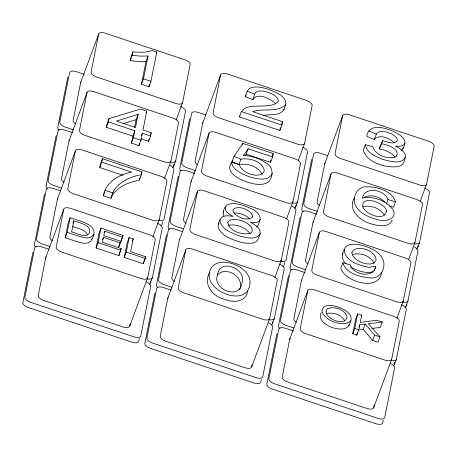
<?xml version="1.0" encoding="UTF-8"?>
<svg xmlns="http://www.w3.org/2000/svg" width="457" height="457" viewBox="0 0 457 457"><rect width="100%" height="100%" fill="white"/><g stroke="black" fill="none" stroke-linecap="round" stroke-linejoin="round"><path stroke-width="0.69" d="M401.269 150.667L402.674 149.296L403.034 147.388M403.017 148.439C405.313 144.909 406.022 140.128 402.394 137.271C399.846 134.672 396.602 132.918 393.357 131.348C385.102 127.829 368.656 122.739 366.822 136.323L374.186 139.465C379.493 133.644 389.444 138.151 394.248 142.71M344.264 249.699C344.692 260.547 357.82 265.1 366.96 266.819C369.393 268.939 378.562 263.329 374.923 269.156C369.587 278.416 353.124 273.709 350.113 264.86L342.853 262.775C346.166 273.943 360.39 277.045 370.65 277.942C379.83 278.867 385.748 268.847 383.434 260.713C379.716 250.43 367.617 246.403 357.82 244.421C353.021 243.924 345.789 243.947 344.264 249.699C341.139 254.303 341.733 260.262 346.126 263.752M225.141 207.409C224.838 211.968 229.762 214.447 233.11 216.418C229.62 215.824 225.758 215.201 222.45 216.829C219.217 218.914 218.269 223.656 218.092 227.226C221.382 236.218 232.025 239.537 240.393 242.13C244.815 243.204 249.579 243.929 254.041 242.678C258.331 241.799 258.708 236.737 260.204 233.458C260.581 227.74 254.486 224.53 250.213 222.136C264.946 225.358 261.398 212.396 250.962 208.546C244.095 205.461 236.355 202.428 228.74 204.148C224.781 205.37 221.822 212.316 223.861 215.984M395.077 157.488C391.649 152.181 385.154 150.164 379.264 148.931L381.264 143.561C386.879 144.743 401.189 148.913 396.082 156.648C387.85 159.727 375.557 155.694 372.861 146.76L365.274 144.738L363.275 150.107C366.914 163.109 387.13 168.519 399.018 166.479C403.685 165.08 405.765 158.922 405.216 154.466C403.434 150.347 399.287 148.034 395.431 146.171C398.664 146.4 403.68 146.857 405.016 143.07M217.486 274.983C211.791 289.207 239.919 300.575 241.873 283.129C247.5 268.962 219.566 257.428 217.486 274.983C225.987 265.266 245.3 277.525 239.617 289.738M45.774 257.565L38.211 295.502A6.444 2.948 20.4 0 0 43.729 300.46L123.024 326.955A6.444 2.948 20.4 0 0 129.708 326.075L147.691 277.719L155.254 239.782A6.444 2.948 20.4 0 0 149.736 234.824L70.441 208.329A6.444 2.948 20.4 0 0 63.757 209.209L45.774 257.565A6.444 2.948 20.4 0 1 46.134 256.88M152.924 236.577L159.327 219.354L166.891 181.418A6.444 2.948 20.4 0 0 161.372 176.459L82.071 149.959A6.444 2.948 20.4 0 0 75.394 150.839L57.411 199.195L49.847 237.132A6.444 2.948 20.4 0 0 52.389 240.679M164.554 178.207L170.958 160.984L178.521 123.047A6.444 2.948 20.4 0 0 173.003 118.089L93.708 91.594A6.444 2.948 20.4 0 0 87.024 92.474L69.041 140.83L61.478 178.767A6.444 2.948 20.4 0 0 64.026 182.314M176.191 119.843L182.594 102.619L190.158 64.683A6.444 2.948 20.4 0 0 184.639 59.724L105.344 33.224A6.444 2.948 20.4 0 0 98.661 34.104L80.678 82.46L73.114 120.402A6.444 2.948 20.4 0 0 75.662 123.944M63.757 209.209L56.194 247.146A6.444 2.948 20.4 0 0 61.712 252.104L141.007 278.599A6.444 2.948 20.4 0 0 147.691 277.719M75.394 150.839L67.83 188.781A6.444 2.948 20.4 0 0 73.349 193.734L152.644 220.234A6.444 2.948 20.4 0 0 159.327 219.354M87.024 92.474L79.461 130.411A6.444 2.948 20.4 0 0 84.979 135.369L164.28 161.864A6.444 2.948 20.4 0 0 170.958 160.984M98.661 34.104L91.097 72.046A6.444 2.948 20.4 0 0 96.616 76.999L175.911 103.499A6.444 2.948 20.4 0 0 182.594 102.619M65.231 237.714L68.139 223.125L70.138 217.749C78.93 221.085 101.345 224.57 91.714 239.497C88.984 245.449 80.998 242.953 76.233 241.393L65.231 237.714L67.23 232.345L70.138 217.749M73.828 220.822L71.606 231.967C76.702 232.579 84.916 239.017 89.309 233.338C92.154 224.661 79.13 222.965 73.828 220.822L72.943 223.21M150.57 136.009L142.333 133.255L140.939 140.248L138.939 145.617L131.45 143.115L132.844 136.129L106.384 127.286L107.035 124.001L109.034 118.626L140.642 109.017L146.754 111.062L142.99 129.971L151.227 132.724L150.57 136.009L148.571 141.384L140.967 138.842M106.384 127.286L108.378 121.91L109.034 118.626M123.036 175.305L99.797 167.542L100.489 164.097L102.482 158.722L141.973 171.918L141.413 174.705L139.419 180.081C128.411 182.354 115.484 187.05 110.971 198.327L103.276 195.75C105.83 182.154 118.997 174.397 131.673 172.152L101.797 162.166L102.482 158.722M130.176 60.684L130.868 57.222L132.861 51.852C139.208 52.327 145.937 52.869 151.964 50.419L156.791 52.029L150.953 81.335L148.953 86.71L141.464 84.208L146.017 61.369L148.011 56L140.425 56.097L132.176 55.314L130.176 60.684L138.431 61.472L146.017 61.369M132.176 55.314L132.861 51.852M118.546 247.728L120.322 242.947L103.453 237.314L102.459 242.279L121.185 248.534L118.843 255.629L96.084 248.025L98.992 233.436L100.991 228.06L123.042 235.429L120.699 242.524L121.042 240.799M96.084 248.025L98.084 242.65L100.991 228.06M122.699 237.149L104.682 231.133L103.79 235.601L120.665 241.239L120.322 242.947M141.464 84.208L143.464 78.833L148.011 56M134.604 127.303L136.123 119.683L138.123 114.313L116.398 121.088L135.5 127.469L138.123 114.313M131.45 143.115L133.45 137.74L134.844 130.753L108.378 121.91M148.953 86.71L149.37 84.614M138.939 145.617L139.362 143.521M118.843 255.629L121.185 248.534M139.419 180.081L139.836 177.99M124.253 257.44L127.16 242.844L129.16 237.474L133.193 238.822L130.628 251.693L145.652 256.708L145.309 258.433L143.309 263.803L124.253 257.44L126.252 252.064L129.16 237.474M148.571 141.384L148.965 139.414M129.708 326.075L130.119 324.007M143.309 263.803L143.538 262.655M139.305 338.568L138.745 341.362A6.444 2.948 20.4 0 1 132.067 342.242L28.368 307.59A6.444 2.948 20.4 0 1 22.85 302.637L32.738 253.024A6.444 2.948 20.4 0 1 33.098 252.338M149.273 284.18A6.444 2.948 20.4 0 0 150.382 282.997L150.799 280.901M162.572 221.834L162.018 224.627A6.444 2.948 20.4 0 1 160.91 225.815M172.54 167.445A6.444 2.948 20.4 0 0 173.649 166.262L174.066 164.166M150.382 282.997L152.381 277.622L162.269 228.009A6.444 2.948 20.4 0 0 157.277 223.239M173.649 166.262L175.648 160.887L185.536 111.274A6.444 2.948 20.4 0 0 180.549 106.51M189.638 118.689L179.75 168.296A6.444 2.948 20.4 0 0 181.126 170.958M167.77 298.33L160.207 336.266A6.444 2.948 20.4 0 0 165.725 341.225L245.021 367.725A6.444 2.948 20.4 0 0 251.704 366.84L269.687 318.489L277.25 280.547A6.444 2.948 20.4 0 0 271.732 275.594L192.437 249.094A6.444 2.948 20.4 0 0 185.753 249.973L167.77 298.33A6.444 2.948 20.4 0 1 168.13 297.644M274.92 277.342L281.323 260.119L288.887 222.182A6.444 2.948 20.4 0 0 283.369 217.224L204.068 190.729A6.444 2.948 20.4 0 0 197.39 191.609L179.407 239.959L171.843 277.902A6.444 2.948 20.4 0 0 174.385 281.449M286.55 218.977L292.954 201.754L300.517 163.812A6.444 2.948 20.4 0 0 294.999 158.859L215.704 132.359A6.444 2.948 20.4 0 0 209.02 133.238L191.037 181.595L183.474 219.531A6.444 2.948 20.4 0 0 186.022 223.079M298.187 160.607L304.591 143.384L312.154 105.447A6.444 2.948 20.4 0 0 306.636 100.489L227.34 73.994A6.444 2.948 20.4 0 0 220.657 74.874L202.674 123.224L195.11 161.167A6.444 2.948 20.4 0 0 197.658 164.714M185.753 249.973L178.19 287.91A6.444 2.948 20.4 0 0 183.708 292.868L263.009 319.369A6.444 2.948 20.4 0 0 269.687 318.489M197.39 191.609L189.826 229.545A6.444 2.948 20.4 0 0 195.345 234.504L274.64 260.998A6.444 2.948 20.4 0 0 281.323 260.119M209.02 133.238L201.457 171.175A6.444 2.948 20.4 0 0 206.975 176.134L286.276 202.634A6.444 2.948 20.4 0 0 292.954 201.754M220.657 74.874L213.093 112.81A6.444 2.948 20.4 0 0 218.612 117.769L297.913 144.263A6.444 2.948 20.4 0 0 304.591 143.384M244.975 155.877L246.186 154.192L270.527 162.326L270.938 160.27M270.527 162.326L272.526 156.951L273.206 153.529L242.873 143.389L233.978 156.408L231.979 161.778L238.291 164.314M240.028 115.792L239.599 116.998L279.918 130.468L280.467 127.714M279.918 130.468L281.912 125.098L282.603 121.653L252.687 111.657C263.072 107.898 277.479 112.948 285.756 104.716C286.802 95.85 275.263 92.12 268.659 89.412C263.238 87.761 257.36 86.042 251.71 87.51C247.403 88.344 246.443 93.142 245.169 96.61L252.795 99.557C257.211 92.017 271.441 98.815 275.685 103.968M251.704 366.84L252.115 364.772M261.301 379.333L260.741 382.126A6.444 2.948 20.4 0 1 254.063 383.006L150.364 348.36A6.444 2.948 20.4 0 1 144.846 343.401L154.734 293.788A6.444 2.948 20.4 0 1 155.094 293.103M271.269 324.95A6.444 2.948 20.4 0 0 272.378 323.762L272.795 321.665M284.568 262.598L284.014 265.391A6.444 2.948 20.4 0 1 282.906 266.58M294.537 208.215A6.444 2.948 20.4 0 0 295.645 207.027L296.062 204.93M272.378 323.762L274.377 318.386L284.265 268.779A6.444 2.948 20.4 0 0 279.273 264.009M295.645 207.027L297.644 201.651L307.532 152.044A6.444 2.948 20.4 0 0 302.545 147.274M311.634 159.453L301.746 209.066A6.444 2.948 20.4 0 0 303.122 211.722M289.767 339.094L282.203 377.036A6.444 2.948 20.4 0 0 287.721 381.989L367.017 408.489A6.444 2.948 20.4 0 0 373.7 407.61L391.683 359.253L399.247 321.317A6.444 2.948 20.4 0 0 393.728 316.358L314.433 289.858A6.444 2.948 20.4 0 0 307.75 290.738L289.767 339.094A6.444 2.948 20.4 0 1 290.126 338.409M396.916 318.106L403.32 300.883L410.883 262.946A6.444 2.948 20.4 0 0 405.365 257.988L326.064 231.493A6.444 2.948 20.4 0 0 319.386 232.373L301.403 280.729L293.84 318.666A6.444 2.948 20.4 0 0 296.382 322.214M408.547 259.742L414.956 242.518L422.514 204.582A6.444 2.948 20.4 0 0 416.995 199.623L337.7 173.123A6.444 2.948 20.4 0 0 331.017 174.003L313.034 222.359L305.47 260.301A6.444 2.948 20.4 0 0 308.018 263.843M420.183 201.371L426.587 184.148L434.15 146.211A6.444 2.948 20.4 0 0 428.632 141.253L349.337 114.758A6.444 2.948 20.4 0 0 342.653 115.638L324.67 163.994L317.107 201.931A6.444 2.948 20.4 0 0 319.654 205.479M307.75 290.738L300.186 328.68A6.444 2.948 20.4 0 0 305.704 333.633L385.005 360.133A6.444 2.948 20.4 0 0 391.683 359.253M319.386 232.373L311.823 270.31A6.444 2.948 20.4 0 0 317.341 275.268L396.636 301.769A6.444 2.948 20.4 0 0 403.32 300.883M331.017 174.003L323.453 211.945A6.444 2.948 20.4 0 0 328.971 216.898L408.272 243.398A6.444 2.948 20.4 0 0 414.956 242.518M342.653 115.638L335.09 153.575A6.444 2.948 20.4 0 0 340.608 158.533L419.909 185.034A6.444 2.948 20.4 0 0 426.587 184.148M358.482 330.005L363.258 329.423L372.644 340.442L377.973 342.219L379.967 336.849L374.643 335.067L365.257 324.053L359.796 324.716L358.791 329.771L356.791 335.141L352.758 333.793L355.666 319.203L357.665 313.828L361.698 315.176L360.259 322.413L376.842 320.237L382.315 322.065L380.315 327.441L371.935 328.423M352.758 333.793L354.752 328.423L357.665 313.828M356.791 335.141L357.294 332.616M373.7 407.61L374.249 404.851M383.297 420.097L382.738 422.896A6.444 2.948 20.4 0 1 376.06 423.776L272.361 389.124A6.444 2.948 20.4 0 1 266.842 384.166L276.731 334.553A6.444 2.948 20.4 0 1 277.091 333.867M393.266 365.714A6.444 2.948 20.4 0 0 394.374 364.526L394.791 362.43M404.902 307.344A6.444 2.948 20.4 0 0 406.01 306.161L406.284 304.762M416.533 248.979A6.444 2.948 20.4 0 0 417.641 247.791L418.058 245.695M394.374 364.526L396.373 359.156L406.262 309.543A6.444 2.948 20.4 0 0 401.269 304.773M406.01 306.161L408.004 300.786L417.898 251.173A6.444 2.948 20.4 0 0 413.933 246.843M417.641 247.791L419.64 242.421L429.529 192.808A6.444 2.948 20.4 0 0 424.542 188.038M247.568 291.075C246.386 302.243 232.893 303.031 224.713 299.318C213.002 296.981 202.308 283.671 209.934 272.355M381.526 272.732C378.579 292.143 344.27 281.535 340.853 268.145L342.853 262.775M239.599 116.998C242.347 98.078 269.116 112.108 278.376 101.214C277.702 95.256 270.35 93.205 265.483 91.623C262.826 91 259.924 90.497 257.291 91.457C254.035 92.657 254.332 96.993 252.795 99.557M91.714 239.497L91.914 238.765M321.454 312.508C314.13 323.979 344.481 335.461 349.171 324.836M350.833 320.448C352.718 314.759 346.372 310.674 342.019 308.572C336.215 305.973 323.733 301.911 321.917 310.874C323.807 320.306 344.235 328.457 350.833 320.448L348.84 325.824M263.62 115.364C270.121 114.01 280.421 116.267 284.06 109.24M392.106 220.108C389.501 227.46 379.578 226.072 373.615 224.473C361.795 222.268 346.589 210.7 354.466 197.561M99.797 167.542L101.797 162.166M156.128 53.823L156.791 52.029M132.844 136.129L134.844 130.753M110.971 198.327C113.77 184.051 128.371 176.979 141.413 174.705M146.091 112.85L146.754 111.062M104.019 232.921L104.682 231.133M102.562 239.702L103.453 237.314M141.447 135.643L142.333 133.255M150.559 134.518L151.227 132.724M141.527 173.112L141.973 171.918M118.666 246.609L120.665 241.239M121.265 240.205L123.042 235.429M132.307 241.21L133.193 238.822M143.652 262.084L144.76 259.096M145.206 257.902L145.652 256.708M233.978 156.408L240.925 159.196C249.242 157.562 263.341 161.43 264.3 171.044C260.164 180.029 240.748 172.9 239.348 164.423L231.419 162.115L229.42 167.485C230.871 175.911 240.353 179.441 247.397 182.177C254.069 184.188 262.135 186.142 268.43 181.995C274.034 175.934 273.275 166.359 265.431 162.618C258.953 158.231 251.173 155.694 243.335 155.563L248.185 148.816L272.526 156.951M242.21 145.183L242.873 143.389M240.925 159.196L238.925 164.566C247.38 162.932 258.479 166.445 262.244 174.528M246.186 154.192L248.185 148.816M283.763 110.086L285.756 104.716M281.712 124.041L282.603 121.653M272.543 155.317L273.206 153.529M260.364 219.286L258.022 225.547L256.566 226.946M374.186 139.465L376.871 133.158L379.116 131.799L382.458 131.376L386.228 131.942L392.072 134.118L396.248 137.334L397.013 138.414L397.333 140.413C394.511 145.355 386.999 141.756 382.72 140.693L381.264 143.561M380.721 146.063L382.72 140.693M386.468 203.782L388.022 199.6C384.765 189.746 364.875 185.708 362.384 198.189C373.786 195.676 387.21 200.88 393.62 210.666C396.847 220.999 382.109 221.839 375.614 219.097C367.085 216.567 357.551 212.248 354.541 203.131C353.335 196.424 356.517 188.684 363.646 186.976C374.917 185.902 391.643 189.838 395.522 201.811L393.528 207.187L389.433 205.981M374.192 270.493L375.745 266.311M361.253 316.37L361.698 315.176M358.911 327.103L359.796 324.716M363.258 329.423L365.257 324.053M372.644 340.442L374.643 335.067M103.276 195.75L105.013 191.854M93.714 234.121C90.977 240.079 82.997 237.577 78.233 236.018L67.23 232.345M342.264 255.069L343.007 253.218M272.315 173.38C268.607 182.035 256.337 178.858 249.396 176.802C242.353 174.071 232.87 170.535 231.419 162.115M260.204 233.458C256.126 241.165 244.958 237.309 238.343 235.578C231.191 232.699 220.503 228.968 220.028 219.926M223.147 212.779L223.593 211.859M405.399 157.168C401.166 164.96 389.815 161.195 383.023 159.436C376.014 156.717 366.754 153.055 365.274 144.738M379.264 148.931L380.43 146.64M245.169 96.61L246.14 95.05M231.979 161.778L232.756 160.647M218.48 224.09L219.217 223.022M363.852 197.521C370.587 193.774 379.647 196.664 384.657 202M326.464 313.571C332.936 311.908 341.482 314.764 344.784 320.843M352.793 254.543C360.47 252.27 371.044 255.851 374.055 263.626M123.224 123.71L136.123 119.683M363.126 206.661C370.713 204.856 380.098 208.163 384.183 214.979M373.266 271.812C365.429 273.732 357.157 270.818 350.416 266.917M228.357 225.301C236.218 223.741 245.392 227.203 250.139 233.698M382.315 322.065L368.342 323.705L379.967 336.849M234.281 213.019C239.834 212.813 245.7 214.859 249.551 218.932M388.022 199.6L395.522 201.811M143.464 78.833L150.953 81.335M241.593 111.622L281.912 125.098M84.402 74.365L76.325 71.669A6.444 2.948 20.4 0 0 69.641 72.549L59.753 122.162A6.444 2.948 20.4 0 0 65.271 127.115L73.349 129.817M205.724 114.907L198.321 112.433A6.444 2.948 20.4 0 0 191.637 113.313L181.749 162.926A6.444 2.948 20.4 0 0 187.267 167.885L195.345 170.581M327.72 155.677L320.317 153.198A6.444 2.948 20.4 0 0 313.633 154.078L303.745 203.691A6.444 2.948 20.4 0 0 309.263 208.649L317.341 211.351M133.45 137.74L140.939 140.248M72.766 132.736L64.688 130.034A6.444 2.948 20.4 0 0 58.005 130.913L48.116 180.526A6.444 2.948 20.4 0 0 53.635 185.485L61.718 188.181M194.762 173.5L186.685 170.798A6.444 2.948 20.4 0 0 180.001 171.683L170.113 221.291A6.444 2.948 20.4 0 0 175.631 226.249L183.714 228.951M316.758 214.264L308.681 211.568A6.444 2.948 20.4 0 0 301.997 212.448L292.109 262.061A6.444 2.948 20.4 0 0 297.627 267.014L305.71 269.716M105.27 190.38L112.97 192.951M60.461 190.877L53.052 188.404A6.444 2.948 20.4 0 0 46.374 189.284L36.48 238.897A6.444 2.948 20.4 0 0 41.998 243.849L50.081 246.552M182.457 231.642L175.048 229.168A6.444 2.948 20.4 0 0 168.37 230.048L158.476 279.661A6.444 2.948 20.4 0 0 163.994 284.62L172.078 287.316M305.127 272.635L297.044 269.933A6.444 2.948 20.4 0 0 290.366 270.812L280.478 320.426A6.444 2.948 20.4 0 0 285.991 325.384L294.074 328.086M72.474 226.409C77.444 228.626 84.631 228.968 87.464 234.39M98.084 242.65L120.842 250.259M126.252 252.064L145.309 258.433M354.752 328.423L358.791 329.771M48.825 249.242L41.421 246.769A6.444 2.948 20.4 0 0 34.738 247.648L24.849 297.261A6.444 2.948 20.4 0 0 30.368 302.22L134.061 336.872A6.444 2.948 20.4 0 0 140.745 335.992L150.633 286.379A6.444 2.948 20.4 0 0 146.674 282.049M170.821 290.012L163.417 287.533A6.444 2.948 20.4 0 0 156.734 288.418L146.846 338.026A6.444 2.948 20.4 0 0 152.364 342.984L256.057 377.636A6.444 2.948 20.4 0 0 262.741 376.757L272.629 327.143A6.444 2.948 20.4 0 0 268.67 322.813M293.491 330.999L285.414 328.303A6.444 2.948 20.4 0 0 278.73 329.183L268.842 378.796A6.444 2.948 20.4 0 0 274.36 383.749L378.053 418.401A6.444 2.948 20.4 0 0 384.737 417.521L394.625 367.908A6.444 2.948 20.4 0 0 390.666 363.578M247.168 91.234L254.789 94.188M368.822 130.953L376.18 134.09M152.381 277.622A6.444 2.948 20.4 0 1 147.297 278.93M35.857 246.929A6.444 2.948 20.4 0 1 34.486 244.267L44.375 194.653A6.444 2.948 20.4 0 1 44.735 193.968M57.411 199.195A6.444 2.948 20.4 0 1 57.765 198.509M274.377 318.386A6.444 2.948 20.4 0 1 269.293 319.694M157.854 287.693A6.444 2.948 20.4 0 1 156.483 285.031L166.371 235.424A6.444 2.948 20.4 0 1 166.731 234.738M179.407 239.959A6.444 2.948 20.4 0 1 179.761 239.274M396.373 359.156A6.444 2.948 20.4 0 1 391.289 360.464M279.85 328.457A6.444 2.948 20.4 0 1 278.479 325.801L288.367 276.188A6.444 2.948 20.4 0 1 288.727 275.502M301.403 280.729A6.444 2.948 20.4 0 1 301.757 280.044M169.941 165.314A6.444 2.948 20.4 0 1 173.906 169.644L164.012 219.257A6.444 2.948 20.4 0 1 158.933 220.565M47.494 188.558A6.444 2.948 20.4 0 1 46.117 185.902L56.005 136.289A6.444 2.948 20.4 0 1 56.365 135.603M69.041 140.83A6.444 2.948 20.4 0 1 69.401 140.145M291.937 206.078A6.444 2.948 20.4 0 1 295.902 210.409L286.008 260.022A6.444 2.948 20.4 0 1 280.929 261.33M169.49 229.328A6.444 2.948 20.4 0 1 168.113 226.666L178.007 177.053A6.444 2.948 20.4 0 1 178.361 176.368M191.037 181.595A6.444 2.948 20.4 0 1 191.397 180.909M408.004 300.786A6.444 2.948 20.4 0 1 402.925 302.094M291.486 270.093A6.444 2.948 20.4 0 1 290.109 267.431L300.003 217.818A6.444 2.948 20.4 0 1 300.358 217.132M313.034 222.359A6.444 2.948 20.4 0 1 313.393 221.674M175.648 160.887A6.444 2.948 20.4 0 1 170.564 162.195M59.13 130.194A6.444 2.948 20.4 0 1 57.753 127.532L67.642 77.919A6.444 2.948 20.4 0 1 68.002 77.233M80.678 82.46A6.444 2.948 20.4 0 1 81.038 81.774M297.644 201.651A6.444 2.948 20.4 0 1 292.56 202.959M202.674 123.224A6.444 2.948 20.4 0 1 203.034 122.539M419.64 242.421A6.444 2.948 20.4 0 1 414.556 243.73M324.67 163.994A6.444 2.948 20.4 0 1 325.03 163.309M351.936 252.39C351.707 260.844 372.301 269.087 376.088 260.142C376.442 250.807 356.409 243.381 351.936 252.39M227.723 222.519C229.54 231.785 243.215 235.692 251.253 232.939C257.542 224.181 231.493 214.339 227.723 222.519M326.121 311.308C325.51 319.089 345.121 326.669 347.092 317.238C345.452 309.429 333.81 305.59 327.183 308.978L326.121 311.308M386.468 211.031C384.651 222.085 365.806 214.316 362.852 207.181C360.436 194.162 385.937 202.874 386.468 211.031M250.002 282.146C249.642 310.423 198.772 290.052 211.06 268.345C219.274 254.332 250.402 266.62 250.002 282.146M252.675 216.692C248.437 222.41 233.413 216.578 232.824 209.849C237.24 204.273 251.847 209.974 252.675 216.692"/></g></svg>
